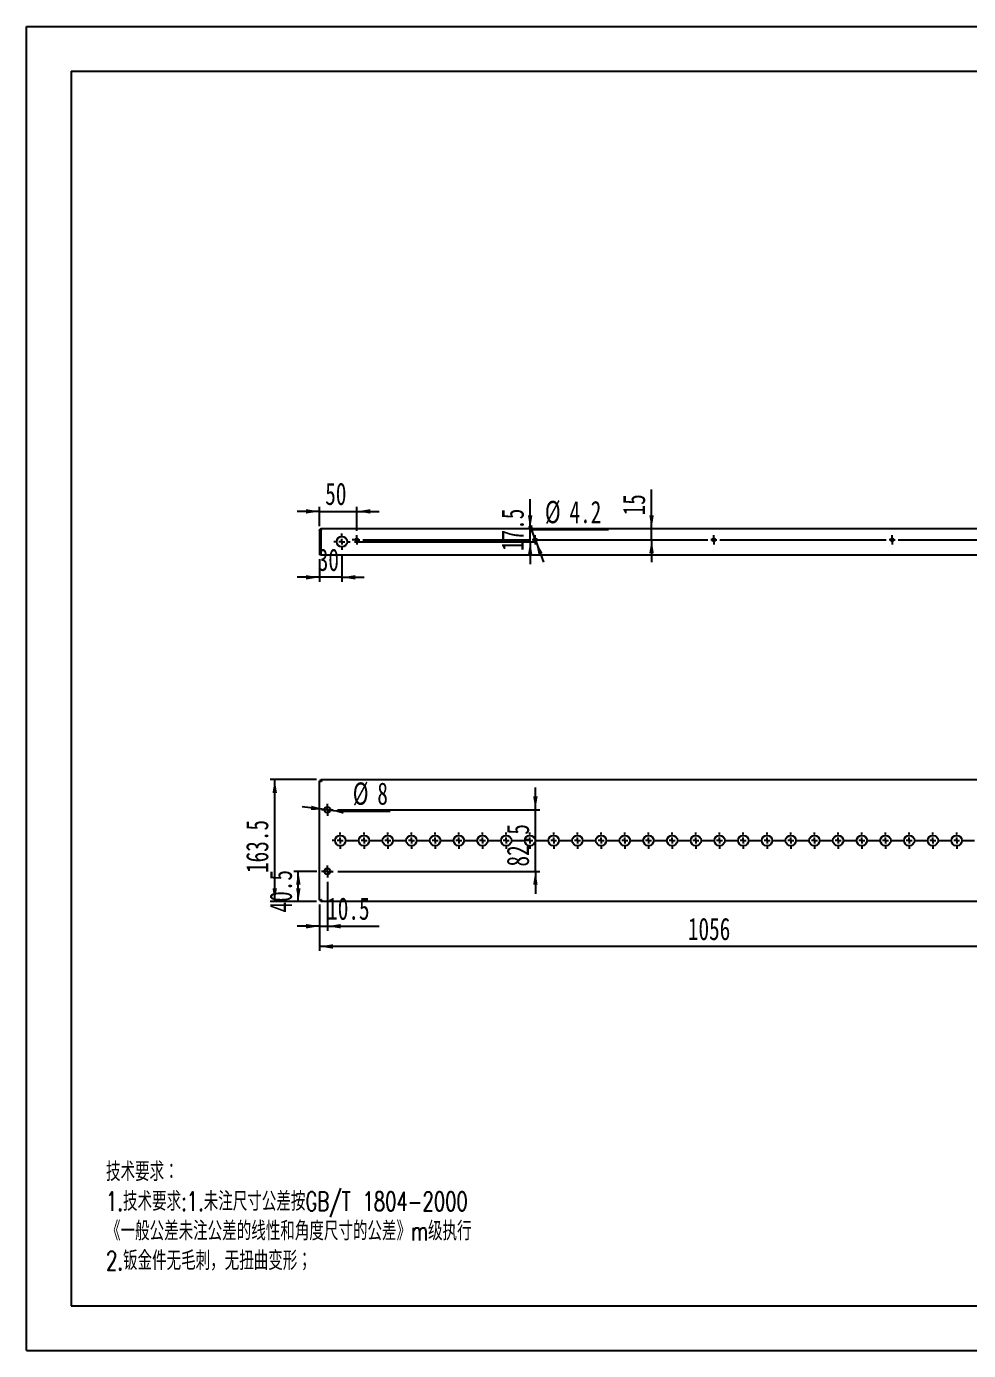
# Model space of a CAD drawing. Extents: x 0 to 2507, y 0 to 1772.
# Drawn here: x 0 to 1262, y 0 to 1772 of the extents above; entities that cross this region are included whole.
import ezdxf

# ---------------------------------------------------------------- set-up
doc = ezdxf.new("R2010")
doc.units = 0
doc.header["$LTSCALE"] = 5.967946
doc.layers.get('0').update_dxf_attribs({"linetype": 'CONTINUOUS'})
doc.layers.add('粗实线', color=7, linetype='CONTINUOUS')
doc.layers.add('细实线', color=7, linetype='CONTINUOUS')
doc.styles.add('SLDTEXTSTYLE0', font='TXT', dxfattribs={"width": 0.7, "bigfont": 'bigfont'})
doc.styles.add('SLDTEXTSTYLE6', font='TXT', dxfattribs={"width": 0.7})
doc.dimstyles.new('SLDDIMSTYLE0', dxfattribs={"dimtxt": 29.839728, "dimasz": 17.903837, "dimexe": 0, "dimexo": 0.0625, "dimgap": 7.459932, "dimtad": 2, "dimdec": 1, "dimrnd": 1e-09, "dimzin": 12, "dimtxsty": 'SLDTEXTSTYLE6', "dimsah": 1, "dimcen": 0.09, "dimazin": 3, "dimtfac": 1, "dimtdec": 1, "dimtofl": 0, "dimtmove": 0, "dimatfit": 3, "dimtolj": 1, "dimtzin": 12})
doc.dimstyles.new('SLDDIMSTYLE1', dxfattribs={"dimtxt": 29.839728, "dimasz": 17.903837, "dimexe": 0, "dimexo": 0.0625, "dimgap": 7.459932, "dimtad": 2, "dimdec": 1, "dimrnd": 1e-09, "dimzin": 12, "dimtxsty": 'SLDTEXTSTYLE6', "dimsah": 1, "dimcen": 0.09, "dimazin": 3, "dimtfac": 1, "dimtdec": 1, "dimtmove": 0, "dimatfit": 3, "dimtolj": 1, "dimtzin": 12})
doc.dimstyles.new('SLDDIMSTYLE2', dxfattribs={"dimtxt": 29.839728, "dimasz": 17.903837, "dimexe": 0, "dimexo": 0.0625, "dimgap": 7.459932, "dimtad": 0, "dimtih": 1, "dimtoh": 1, "dimdec": 1, "dimrnd": 1e-09, "dimzin": 12, "dimtxsty": 'SLDTEXTSTYLE6', "dimsah": 1, "dimcen": 0, "dimazin": 3, "dimtfac": 1, "dimtdec": 1, "dimtmove": 0, "dimatfit": 3, "dimtolj": 1, "dimtzin": 12})

# ---------------------------------------------------------------- blocks, each defined once
blk = doc.blocks.new('SW_NOTE_0')
at = {"layer": '细实线', "color": 0, "attachment_point": 1, "style": 'SLDTEXTSTYLE0'}
for s, insert, char_height in [('技术要求：', (0, 32.6), 25.26), ('1.技术要求:1.未注尺寸公差按GB/T 1804-2000', (0, -7.1), 25.264), ('《一般公差未注公差的线性和角度尺寸的公差》m级执行', (0, -46.7), 25.264), ('2.钣金件无毛刺，无扭曲变形；', (0, -86.4), 25.264)]:
    blk.add_mtext(s, dxfattribs=dict(at, insert=insert, char_height=char_height))
blk = doc.blocks.new('_D')
at = {"layer": '细实线'}
for p, q in [((392.5, 596.9), (392.5, 534.9)), ((1448.5, 596.9), (1448.5, 534.9)), ((1448.5, 540.9), (392.5, 540.9))]:
    blk.add_line(p, q, dxfattribs=at)
for points in [[(392.5, 540.9), (410.4, 537.9), (410.4, 543.9)], [(1448.5, 540.9), (1430.6, 543.9), (1430.6, 537.9)]]:
    blk.add_solid(points, dxfattribs=at)
at = {"layer": '细实线', "insert": (885.8, 579.3), "char_height": 29.84, "attachment_point": 1, "style": 'SLDTEXTSTYLE6'}
blk.add_mtext('1056', dxfattribs=at)
blk = doc.blocks.new('_D_1')
at = {"layer": '细实线'}
for p, q in [((388.5, 764.4), (326.5, 764.4)), ((332.5, 600.9), (332.5, 764.4)), ((388.5, 600.9), (326.5, 600.9))]:
    blk.add_line(p, q, dxfattribs=at)
for points in [[(332.5, 764.4), (329.5, 746.5), (335.5, 746.5)], [(332.5, 600.9), (335.5, 618.8), (329.5, 618.8)]]:
    blk.add_solid(points, dxfattribs=at)
at = {"layer": '细实线', "insert": (294, 639.2), "char_height": 29.84, "attachment_point": 1, "rotation": 90, "style": 'SLDTEXTSTYLE6'}
blk.add_mtext('163.5', dxfattribs=at)
blk = doc.blocks.new('_D_5')
at = {"layer": '细实线'}
for p, q in [((681.6, 723.9), (681.6, 753.7)), ((417, 723.9), (687.6, 723.9)), ((681.6, 641.4), (681.6, 723.9)), ((417, 641.4), (687.6, 641.4)), ((681.6, 641.4), (681.6, 611.5))]:
    blk.add_line(p, q, dxfattribs=at)
for points in [[(681.6, 723.9), (684.6, 741.8), (678.6, 741.8)], [(681.6, 641.4), (678.6, 623.5), (684.6, 623.5)]]:
    blk.add_solid(points, dxfattribs=at)
at = {"layer": '细实线', "insert": (643.2, 647.9), "char_height": 29.84, "attachment_point": 1, "rotation": 90, "style": 'SLDTEXTSTYLE6'}
blk.add_mtext('82.5', dxfattribs=at)
blk = doc.blocks.new('_D_6')
at = {"layer": '细实线'}
for p, q in [((389, 641.4), (358.1, 641.4)), ((364.1, 600.9), (364.1, 641.4)), ((388.5, 600.9), (358.1, 600.9))]:
    blk.add_line(p, q, dxfattribs=at)
for points in [[(364.1, 641.4), (361.1, 623.5), (367.1, 623.5)], [(364.1, 600.9), (367.1, 618.8), (361.1, 618.8)]]:
    blk.add_solid(points, dxfattribs=at)
at = {"layer": '细实线', "insert": (325.7, 586.4), "char_height": 29.84, "attachment_point": 1, "rotation": 90, "style": 'SLDTEXTSTYLE6'}
blk.add_mtext('40.5', dxfattribs=at)
blk = doc.blocks.new('_D_7')
at = {"layer": '细实线'}
for p, q in [((403, 627.4), (403, 562)), ((392.5, 596.9), (392.5, 562)), ((392.5, 568), (362.6, 568)), ((392.5, 568), (403, 568)), ((403, 568), (472.2, 568))]:
    blk.add_line(p, q, dxfattribs=at)
for points in [[(392.5, 568), (374.6, 571), (374.6, 565)], [(403, 568), (420.9, 565), (420.9, 571)]]:
    blk.add_solid(points, dxfattribs=at)
at = {"layer": '细实线', "insert": (402.7, 606.5), "char_height": 29.84, "attachment_point": 1, "style": 'SLDTEXTSTYLE6'}
blk.add_mtext('10.5', dxfattribs=at)
blk = doc.blocks.new('_D_8')
at = {"layer": '细实线'}
for p, q in [((399, 724.4), (369.4, 727.8)), ((399, 724.4), (407, 723.4)), ((407, 723.4), (419.1, 722)), ((419.1, 722), (487.3, 722))]:
    blk.add_line(p, q, dxfattribs=at)
for points in [[(399, 724.4), (381.6, 729.4), (380.9, 723.5)], [(407, 723.4), (424.4, 718.4), (425.1, 724.3)]]:
    blk.add_solid(points, dxfattribs=at)
at = {"layer": '细实线', "attachment_point": 1, "style": 'SLDTEXTSTYLE6'}
for s, insert, char_height in [('%%c', (437, 760.5), 29.84), ('8', (469.9, 760.5), 29.8)]:
    blk.add_mtext(s, dxfattribs=dict(at, insert=insert, char_height=char_height))
blk = doc.blocks.new('SW_CENTERMARKSYMBOL_0')
at = {"layer": '细实线', "color": 0}
for p, q in [((-960.5, 0), (-963.5, 0)), ((-952.5, 0), (-956.5, 0)), ((-952.5, 8), (-952.5, 11)), ((-952.5, 0), (-952.5, 4)), ((-952.5, 0), (-952.5, -4)), ((-952.5, 0), (-948.5, 0)), ((-944.5, 0), (-928.75, 0)), ((-920.75, 0), (-924.75, 0)), ((-920.75, 8), (-920.75, 11)), ((-920.75, 0), (-920.75, 4)), ((-920.75, 0), (-920.75, -4)), ((-920.75, 0), (-916.75, 0)), ((-912.75, 0), (-897, 0)), ((-889, 0), (-893, 0)), ((-889, 8), (-889, 11)), ((-889, 0), (-889, 4)), ((-889, 0), (-889, -4)), ((-889, 0), (-885, 0)), ((-881, 0), (-865.25, 0)), ((-857.25, 0), (-861.25, 0)), ((-857.25, 8), (-857.25, 11)), ((-857.25, 0), (-857.25, 4)), ((-857.25, 0), (-857.25, -4)), ((-857.25, 0), (-853.25, 0)), ((-849.25, 0), (-833.5, 0)), ((-825.5, 0), (-829.5, 0)), ((-825.5, 8), (-825.5, 11)), ((-825.5, 0), (-825.5, 4)), ((-825.5, 0), (-825.5, -4)), ((-825.5, 0), (-821.5, 0)), ((-817.5, 0), (-801.75, 0)), ((-793.75, 0), (-797.75, 0)), ((-793.75, 8), (-793.75, 11)), ((-793.75, 0), (-793.75, 4)), ((-793.75, 0), (-793.75, -4)), ((-793.75, 0), (-789.75, 0)), ((-785.75, 0), (-770, 0)), ((-762, 0), (-766, 0)), ((-762, 8), (-762, 11)), ((-762, 0), (-762, 4)), ((-762, 0), (-762, -4)), ((-762, 0), (-758, 0)), ((-754, 0), (-738.25, 0)), ((-730.25, 0), (-734.25, 0)), ((-730.25, 8), (-730.25, 11)), ((-730.25, 0), (-730.25, 4)), ((-730.25, 0), (-730.25, -4)), ((-730.25, 0), (-726.25, 0)), ((-722.25, 0), (-706.5, 0)), ((-698.5, 0), (-702.5, 0)), ((-698.5, 8), (-698.5, 11)), ((-698.5, 0), (-698.5, 4)), ((-698.5, 0), (-698.5, -4)), ((-698.5, 0), (-694.5, 0)), ((-690.5, 0), (-674.75, 0)), ((-666.75, 0), (-670.75, 0)), ((-666.75, 8), (-666.75, 11)), ((-666.75, 0), (-666.75, 4)), ((-666.75, 0), (-666.75, -4)), ((-666.75, 0), (-662.75, 0)), ((-658.75, 0), (-643, 0)), ((-635, 0), (-639, 0)), ((-635, 8), (-635, 11)), ((-635, 0), (-635, 4)), ((-635, 0), (-635, -4)), ((-635, 0), (-631, 0)), ((-627, 0), (-611.25, 0)), ((-603.25, 0), (-607.25, 0)), ((-603.25, 8), (-603.25, 11)), ((-603.25, 0), (-603.25, 4)), ((-603.25, 0), (-603.25, -4)), ((-603.25, 0), (-599.25, 0)), ((-595.25, 0), (-579.5, 0)), ((-571.5, 0), (-575.5, 0)), ((-571.5, 8), (-571.5, 11)), ((-571.5, 0), (-571.5, 4)), ((-571.5, 0), (-571.5, -4)), ((-571.5, 0), (-567.5, 0)), ((-563.5, 0), (-547.75, 0)), ((-539.75, 0), (-543.75, 0)), ((-539.75, 8), (-539.75, 11)), ((-539.75, 0), (-539.75, 4)), ((-539.75, 0), (-539.75, -4)), ((-539.75, 0), (-535.75, 0)), ((-531.75, 0), (-516, 0)), ((-508, 0), (-512, 0)), ((-508, 8), (-508, 11)), ((-508, 0), (-508, 4)), ((-508, 0), (-508, -4)), ((-508, 0), (-504, 0)), ((-500, 0), (-484.25, 0)), ((-476.25, 0), (-480.25, 0)), ((-476.25, 8), (-476.25, 11)), ((-476.25, 0), (-476.25, 4)), ((-476.25, 0), (-476.25, -4)), ((-476.25, 0), (-472.25, 0)), ((-468.25, 0), (-452.5, 0)), ((-444.5, 0), (-448.5, 0)), ((-444.5, 8), (-444.5, 11)), ((-444.5, 0), (-444.5, 4)), ((-444.5, 0), (-444.5, -4)), ((-444.5, 0), (-440.5, 0)), ((-436.5, 0), (-420.75, 0)), ((-412.75, 0), (-416.75, 0)), ((-412.75, 8), (-412.75, 11)), ((-412.75, 0), (-412.75, 4)), ((-412.75, 0), (-412.75, -4)), ((-412.75, 0), (-408.75, 0)), ((-404.75, 0), (-389, 0)), ((-381, 0), (-385, 0)), ((-381, 8), (-381, 11)), ((-381, 0), (-381, 4)), ((-381, 0), (-381, -4)), ((-381, 0), (-377, 0)), ((-373, 0), (-357.25, 0)), ((-349.25, 0), (-353.25, 0)), ((-349.25, 8), (-349.25, 11)), ((-349.25, 0), (-349.25, 4)), ((-349.25, 0), (-349.25, -4)), ((-349.25, 0), (-345.25, 0)), ((-341.25, 0), (-325.5, 0)), ((-317.5, 0), (-321.5, 0)), ((-317.5, 8), (-317.5, 11)), ((-317.5, 0), (-317.5, 4)), ((-317.5, 0), (-317.5, -4)), ((-317.5, 0), (-313.5, 0)), ((-309.5, 0), (-293.75, 0)), ((-285.75, 0), (-289.75, 0)), ((-285.75, 8), (-285.75, 11)), ((-285.75, 0), (-285.75, 4)), ((-285.75, 0), (-285.75, -4)), ((-285.75, 0), (-281.75, 0)), ((-277.75, 0), (-262, 0)), ((-254, 0), (-258, 0)), ((-254, 8), (-254, 11)), ((-254, 0), (-254, 4)), ((-254, 0), (-254, -4)), ((-254, 0), (-250, 0)), ((-246, 0), (-230.25, 0)), ((-222.25, 0), (-226.25, 0)), ((-222.25, 8), (-222.25, 11)), ((-222.25, 0), (-222.25, 4)), ((-222.25, 0), (-222.25, -4)), ((-222.25, 0), (-218.25, 0)), ((-214.25, 0), (-198.5, 0)), ((-190.5, 0), (-194.5, 0)), ((-190.5, 8), (-190.5, 11)), ((-190.5, 0), (-190.5, 4)), ((-190.5, 0), (-190.5, -4)), ((-190.5, 0), (-186.5, 0)), ((-182.5, 0), (-166.75, 0)), ((-158.75, 0), (-162.75, 0)), ((-158.75, 8), (-158.75, 11)), ((-158.75, 0), (-158.75, 4)), ((-158.75, 0), (-158.75, -4)), ((-158.75, 0), (-154.75, 0)), ((-150.75, 0), (-135, 0)), ((-127, 0), (-131, 0)), ((-127, 8), (-127, 11)), ((-127, 0), (-127, 4)), ((-127, 0), (-127, -4)), ((-127, 0), (-123, 0)), ((-119, 0), (-103.25, 0)), ((-95.25, 0), (-99.25, 0)), ((-95.25, 8), (-95.25, 11)), ((-95.25, 0), (-95.25, 4)), ((-95.25, 0), (-95.25, -4)), ((-95.25, 0), (-91.25, 0)), ((-87.25, 0), (-71.5, 0)), ((-63.5, 0), (-67.5, 0)), ((-63.5, 8), (-63.5, 11)), ((-63.5, 0), (-63.5, 4)), ((-63.5, 0), (-63.5, -4)), ((-63.5, 0), (-59.5, 0)), ((-55.5, 0), (-39.75, 0)), ((-31.75, 0), (-35.75, 0)), ((-31.75, 8), (-31.75, 11)), ((-31.75, 0), (-31.75, 4)), ((-31.75, 0), (-31.75, -4)), ((-31.75, 0), (-27.75, 0)), ((-23.75, 0), (-8, 0)), ((0, 0), (-4, 0)), ((0, 8), (0, 11)), ((0, 0), (0, 4)), ((0, 0), (0, -4)), ((0, 0), (4, 0)), ((8, 0), (23.75, 0)), ((31.75, 0), (27.75, 0)), ((31.75, 8), (31.75, 11)), ((31.75, 0), (31.75, 4)), ((31.75, 0), (31.75, -4)), ((31.75, 0), (35.75, 0)), ((39.75, 0), (42.75, 0)), ((-952.5, -8), (-952.5, -11)), ((-920.75, -8), (-920.75, -11)), ((-889, -8), (-889, -11)), ((-857.25, -8), (-857.25, -11)), ((-825.5, -8), (-825.5, -11)), ((-793.75, -8), (-793.75, -11)), ((-762, -8), (-762, -11)), ((-730.25, -8), (-730.25, -11)), ((-698.5, -8), (-698.5, -11)), ((-666.75, -8), (-666.75, -11)), ((-635, -8), (-635, -11)), ((-603.25, -8), (-603.25, -11)), ((-571.5, -8), (-571.5, -11)), ((-539.75, -8), (-539.75, -11)), ((-508, -8), (-508, -11)), ((-476.25, -8), (-476.25, -11)), ((-444.5, -8), (-444.5, -11)), ((-412.75, -8), (-412.75, -11)), ((-381, -8), (-381, -11)), ((-349.25, -8), (-349.25, -11)), ((-317.5, -8), (-317.5, -11)), ((-285.75, -8), (-285.75, -11)), ((-254, -8), (-254, -11)), ((-222.25, -8), (-222.25, -11)), ((-190.5, -8), (-190.5, -11)), ((-158.75, -8), (-158.75, -11)), ((-127, -8), (-127, -11)), ((-95.25, -8), (-95.25, -11)), ((-63.5, -8), (-63.5, -11)), ((-31.75, -8), (-31.75, -11)), ((0, -8), (0, -11)), ((31.75, -8), (31.75, -11))]:
    blk.add_line(p, q, dxfattribs=at)
blk = doc.blocks.new('SW_CENTERMARKSYMBOL_1')
at = {"layer": '细实线', "color": 0}
for p, q in [((-4, 0), (-8, 0)), ((0, 0), (-4, 0)), ((0, 4), (0, 8)), ((0, 0), (0, 4)), ((0, 0), (0, -4)), ((0, 0), (4, 0)), ((4, 0), (8, 0)), ((0, -4), (0, -8))]:
    blk.add_line(p, q, dxfattribs=at)
blk = doc.blocks.new('SW_CENTERMARKSYMBOL_4')
at = {"layer": '细实线', "color": 0}
for p, q in [((-4, 0), (-8, 0)), ((0, 0), (-4, 0)), ((0, 4), (0, 8)), ((0, 0), (0, 4)), ((0, 0), (0, -4)), ((0, 0), (4, 0)), ((4, 0), (8, 0)), ((0, -4), (0, -8))]:
    blk.add_line(p, q, dxfattribs=at)
blk = doc.blocks.new('_D_13')
at = {"layer": '细实线'}
for p, q in [((392.5, 1123.3), (362.6, 1123.3)), ((392.5, 1103.6), (392.5, 1129.3)), ((392.5, 1123.3), (442.5, 1123.3)), ((442.5, 1097.4), (442.5, 1129.3)), ((442.5, 1123.3), (472.3, 1123.3))]:
    blk.add_line(p, q, dxfattribs=at)
for points in [[(392.5, 1123.3), (374.6, 1126.3), (374.6, 1120.4)], [(442.5, 1123.3), (460.4, 1120.4), (460.4, 1126.3)]]:
    blk.add_solid(points, dxfattribs=at)
at = {"layer": '细实线', "insert": (400.1, 1161.8), "char_height": 29.84, "attachment_point": 1, "style": 'SLDTEXTSTYLE6'}
blk.add_mtext('50', dxfattribs=at)
blk = doc.blocks.new('_D_14')
at = {"layer": '细实线'}
for p, q in [((422.5, 1065.8), (422.5, 1029.1)), ((392.5, 1059.3), (392.5, 1029.1)), ((392.5, 1035.1), (362.6, 1035.1)), ((422.5, 1035.1), (392.5, 1035.1)), ((422.5, 1035.1), (452.3, 1035.1))]:
    blk.add_line(p, q, dxfattribs=at)
for points in [[(392.5, 1035.1), (374.6, 1038), (374.6, 1032.1)], [(422.5, 1035.1), (440.4, 1032.1), (440.4, 1038)]]:
    blk.add_solid(points, dxfattribs=at)
at = {"layer": '细实线', "insert": (390.1, 1073.5), "char_height": 29.84, "attachment_point": 1, "style": 'SLDTEXTSTYLE6'}
blk.add_mtext('30', dxfattribs=at)
blk = doc.blocks.new('_D_15')
at = {"layer": '细实线'}
for p, q in [((837.2, 1100.3), (837.2, 1152.6)), ((837.2, 1085.3), (837.2, 1100.3)), ((681.4, 1085.3), (843.2, 1085.3)), ((837.2, 1085.3), (837.2, 1055.4))]:
    blk.add_line(p, q, dxfattribs=at)
for points in [[(837.2, 1100.3), (840.2, 1118.2), (834.2, 1118.2)], [(837.2, 1085.3), (834.2, 1067.4), (840.2, 1067.4)]]:
    blk.add_solid(points, dxfattribs=at)
at = {"layer": '细实线', "insert": (798.7, 1117.9), "char_height": 29.84, "attachment_point": 1, "rotation": 90, "style": 'SLDTEXTSTYLE6'}
blk.add_mtext('15', dxfattribs=at)
blk = doc.blocks.new('_D_16')
at = {"layer": '细实线'}
for p, q in [((674.6, 1100.3), (674.6, 1139.6)), ((674.6, 1082.8), (674.6, 1100.3)), ((439.5, 1082.8), (680.6, 1082.8)), ((674.6, 1082.8), (674.6, 1052.9))]:
    blk.add_line(p, q, dxfattribs=at)
for points in [[(674.6, 1100.3), (677.6, 1118.2), (671.6, 1118.2)], [(674.6, 1082.8), (671.6, 1064.9), (677.6, 1064.9)]]:
    blk.add_solid(points, dxfattribs=at)
at = {"layer": '细实线', "insert": (636.2, 1070.2), "char_height": 29.84, "attachment_point": 1, "rotation": 90, "style": 'SLDTEXTSTYLE6'}
blk.add_mtext('17.5', dxfattribs=at)
blk = doc.blocks.new('_D_18')
at = {"layer": '细实线'}
for p, q in [((680.8, 1087.3), (676.4, 1098.9)), ((676.4, 1098.9), (779.4, 1098.9)), ((682.2, 1083.3), (680.8, 1087.3)), ((682.2, 1083.3), (692.6, 1055.4))]:
    blk.add_line(p, q, dxfattribs=at)
for points in [[(680.8, 1087.3), (677.3, 1105.1), (671.7, 1103)], [(682.2, 1083.3), (685.7, 1065.5), (691.3, 1067.6)]]:
    blk.add_solid(points, dxfattribs=at)
at = {"layer": '细实线', "char_height": 29.84, "attachment_point": 1, "style": 'SLDTEXTSTYLE6'}
for s, insert in [('%%c', (694.3, 1137.4)), ('4.2', (727.3, 1137.4))]:
    blk.add_mtext(s, dxfattribs=dict(at, insert=insert))
blk = doc.blocks.new('SW_CENTERMARKSYMBOL_7')
at = {"layer": '细实线', "color": 0}
for p, q in [((-8, 0), (-11, 0)), ((0, 0), (-4, 0)), ((0, 8), (0, 11)), ((0, 0), (0, 4)), ((0, 0), (0, -4)), ((0, 0), (4, 0)), ((8, 0), (11, 0)), ((0, -8), (0, -11))]:
    blk.add_line(p, q, dxfattribs=at)
blk = doc.blocks.new('SW_CENTERMARKSYMBOL_9')
at = {"layer": '细实线', "color": 0}
for p, q in [((-243, 0), (-245.1, 0)), ((-239, 0), (-243, 0)), ((-239, 4), (-239, 6.1)), ((-239, 0), (-239, 4)), ((-239, 0), (-239, -4)), ((-239, 0), (-235, 0)), ((-231, 0), (-8, 0)), ((0, 0), (-4, 0)), ((0, 4), (0, 6.1)), ((0, 0), (0, 4)), ((0, 0), (0, -4)), ((0, 0), (4, 0)), ((8, 0), (231, 0)), ((239, 0), (235, 0)), ((239, 4), (239, 6.1)), ((239, 0), (239, 4)), ((239, 0), (239, -4)), ((239, 0), (243, 0)), ((247, 0), (470, 0)), ((478, 0), (474, 0)), ((478, 4), (478, 6.1)), ((478, 0), (478, 4)), ((478, 0), (478, -4)), ((478, 0), (482, 0)), ((486, 0), (709, 0)), ((717, 0), (713, 0)), ((717, 4), (717, 6.1)), ((717, 0), (717, 4)), ((717, 0), (717, -4)), ((717, 0), (721, 0)), ((721, 0), (723.1, 0)), ((-239, -4), (-239, -6.1)), ((0, -4), (0, -6.1)), ((239, -4), (239, -6.1)), ((478, -4), (478, -6.1)), ((717, -4), (717, -6.1))]:
    blk.add_line(p, q, dxfattribs=at)

msp = doc.modelspace()

# ---------------------------------------------------------------- linework, layer by layer
at = {"color": 7, "linetype": 'CONTINUOUS'}
for p, q in [((395.14, 1100.29), (1445.82, 1100.29)), ((392.48, 1097.63), (392.48, 1065.29)), ((394.38, 1097.63), (392.48, 1097.63)), ((394.38, 1097.63), (394.38, 1065.29)), ((394.45, 1065.29), (394.45, 1097.63)), ((394.38, 1065.29), (392.48, 1065.29)), ((394.45, 1065.29), (1446.51, 1065.29)), ((394.38, 762.42), (392.48, 762.42)), ((392.48, 602.86), (392.48, 762.42)), ((394.45, 762.49), (394.45, 764.39)), ((394.45, 764.39), (1446.51, 764.39)), ((394.38, 602.86), (392.48, 602.86)), ((394.45, 602.79), (394.45, 600.89)), ((1446.51, 600.89), (394.45, 600.89))]:
    msp.add_line(p, q, dxfattribs=at)
for centre, radius in [((422.48, 1082.79), 7), ((442.48, 1085.29), 2.1), ((681.48, 1085.29), 2.1), ((920.48, 1085.29), 2.1), ((1159.48, 1085.29), 2.1), ((402.98, 723.89), 4), ((420.33, 682.64), 7), ((452.08, 682.64), 7), ((483.83, 682.64), 7), ((515.58, 682.64), 7), ((547.33, 682.64), 7), ((579.08, 682.64), 7), ((610.83, 682.64), 7), ((642.58, 682.64), 7), ((674.33, 682.64), 7), ((706.08, 682.64), 7), ((737.83, 682.64), 7), ((769.58, 682.64), 7), ((801.33, 682.64), 7), ((833.08, 682.64), 7), ((864.83, 682.64), 7), ((896.58, 682.64), 7), ((928.33, 682.64), 7), ((960.08, 682.64), 7), ((991.83, 682.64), 7), ((1023.58, 682.64), 7), ((1055.33, 682.64), 7), ((1087.08, 682.64), 7), ((1118.83, 682.64), 7), ((1150.58, 682.64), 7), ((1182.33, 682.64), 7), ((1214.08, 682.64), 7), ((1245.83, 682.64), 7), ((402.98, 641.39), 4)]:
    msp.add_circle(centre, radius, dxfattribs=at)
for points, knots in [([(392.48, 1097.63), (392.48, 1097.98), (392.55, 1098.32), (392.82, 1098.97), (393.02, 1099.26), (393.51, 1099.75), (393.8, 1099.95), (394.45, 1100.22), (394.8, 1100.29), (395.14, 1100.29)], [0, 0, 0, 0, 0.25, 0.25, 0.5, 0.5, 0.75, 0.75, 1, 1, 1, 1]), ([(395.14, 1100.29), (395.09, 1100.29), (395.03, 1100.22), (394.91, 1099.95), (394.86, 1099.75), (394.74, 1099.26), (394.68, 1098.97), (394.57, 1098.32), (394.51, 1097.98), (394.45, 1097.63)], [0, 0, 0, 0, 0.25, 0.25, 0.5, 0.5, 0.75, 0.75, 1, 1, 1, 1]), ([(394.38, 1097.63), (394.39, 1097.73), (394.4, 1097.88), (394.49, 1098), (394.52, 1098.04)], [0, 0, 0, 0, 0.6645413, 1, 1, 1, 1]), ([(395.14, 761.73), (394.8, 761.78), (394.45, 761.84), (393.8, 761.96), (393.51, 762.01), (393.02, 762.13), (392.82, 762.19), (392.55, 762.3), (392.48, 762.36), (392.48, 762.42)], [0, 0, 0, 0, 0.25, 0.25, 0.5, 0.5, 0.75, 0.75, 1, 1, 1, 1]), ([(395.14, 761.73), (395.04, 761.78), (394.94, 761.84), (394.76, 761.96), (394.68, 762.01), (394.54, 762.13), (394.48, 762.19), (394.4, 762.3), (394.38, 762.36), (394.38, 762.42)], [0, 0, 0, 0, 0.25, 0.25, 0.5, 0.5, 0.75, 0.75, 1, 1, 1, 1]), ([(394.45, 764.39), (394.51, 764.39), (394.57, 764.32), (394.68, 764.05), (394.74, 763.85), (394.86, 763.36), (394.91, 763.07), (395.03, 762.42), (395.09, 762.08), (395.14, 761.73)], [0, 0, 0, 0, 0.25, 0.25, 0.5, 0.5, 0.75, 0.75, 1, 1, 1, 1]), ([(394.45, 762.49), (394.51, 762.49), (394.57, 762.47), (394.68, 762.39), (394.74, 762.34), (394.86, 762.19), (394.91, 762.11), (395.03, 761.93), (395.09, 761.83), (395.14, 761.73)], [0, 0, 0, 0, 0.25, 0.25, 0.5, 0.5, 0.75, 0.75, 1, 1, 1, 1]), ([(392.48, 602.86), (392.48, 602.92), (392.55, 602.97), (392.82, 603.09), (393.02, 603.15), (393.51, 603.26), (393.8, 603.32), (394.45, 603.43), (394.8, 603.49), (395.14, 603.55)], [0, 0, 0, 0, 0.25, 0.25, 0.5, 0.5, 0.75, 0.75, 1, 1, 1, 1]), ([(394.38, 602.86), (394.38, 602.92), (394.4, 602.97), (394.48, 603.09), (394.54, 603.15), (394.68, 603.26), (394.76, 603.32), (394.94, 603.43), (395.04, 603.49), (395.14, 603.55)], [0, 0, 0, 0, 0.25, 0.25, 0.5, 0.5, 0.75, 0.75, 1, 1, 1, 1]), ([(395.14, 603.55), (395.09, 603.2), (395.03, 602.85), (394.91, 602.21), (394.86, 601.91), (394.74, 601.42), (394.68, 601.22), (394.57, 600.96), (394.51, 600.89), (394.45, 600.89)], [0, 0, 0, 0, 0.25, 0.25, 0.5, 0.5, 0.75, 0.75, 1, 1, 1, 1]), ([(395.14, 603.55), (395.09, 603.45), (395.03, 603.35), (394.91, 603.16), (394.86, 603.08), (394.74, 602.94), (394.68, 602.88), (394.57, 602.81), (394.51, 602.79), (394.45, 602.79)], [0, 0, 0, 0, 0.25, 0.25, 0.5, 0.5, 0.75, 0.75, 1, 1, 1, 1])]:
    msp.add_open_spline(points, degree=3, knots=knots, dxfattribs=at)
at = {"layer": '粗实线'}
for p, q in [((59.68, 1712.8), (2446.86, 1712.8)), ((59.68, 1712.8), (59.68, 59.68)), ((59.68, 59.68), (2446.86, 59.68))]:
    msp.add_line(p, q, dxfattribs=at)
at = {"layer": '细实线'}
for p, q in [((0, 0), (0, 1772.48)), ((0, 1772.48), (2506.54, 1772.48)), ((0, 0), (2506.54, 0))]:
    msp.add_line(p, q, dxfattribs=at)

# ---------------------------------------------------------------- block references
for name, p in [('SW_CENTERMARKSYMBOL_7', (422.48, 1082.79)), ('SW_CENTERMARKSYMBOL_9', (681.48, 1085.29)), ('SW_CENTERMARKSYMBOL_4', (402.98, 723.89)), ('SW_CENTERMARKSYMBOL_0', (1372.83, 682.64)), ('SW_CENTERMARKSYMBOL_1', (402.98, 641.39)), ('SW_NOTE_0', (106.55, 219.45))]:
    msp.add_blockref(name, p, dxfattribs=at)

# ---------------------------------------------------------------- dimensions: what is measured, and where the dimension line sits
for base, p1, p2, dimstyle, picture, middle in [((442.48, 1123.34), (392.48, 1097.63), (442.48, 1091.39), 'SLDDIMSTYLE1', '_D_13', (417.48, 1123.34)), ((392.48, 1035.05), (422.48, 1071.79), (392.48, 1065.29), 'SLDDIMSTYLE1', '_D_14', (407.48, 1035.05)), ((402.98, 567.98), (392.48, 602.86), (402.98, 633.39), 'SLDDIMSTYLE1', '_D_7', (437.47, 567.98)), ((392.48, 540.88), (1448.48, 602.86), (392.48, 602.86), 'SLDDIMSTYLE0', '_D', (920.48, 540.88))]:
    dim = msp.add_linear_dim(base=base, p1=p1, p2=p2, dimstyle=dimstyle, dxfattribs=at)
    dim.commit()
    dim.dimension.update_dxf_attribs({"geometry": picture, "text_midpoint": middle, "dimtype": 160})
for base, p1, p2, dimstyle, picture, middle in [((837.21, 1100.29), (675.38, 1085.29), (395.14, 1100.29), 'SLDDIMSTYLE1', '_D_15', (837.21, 1135.23)), ((674.62, 1100.29), (433.48, 1082.79), (395.14, 1100.29), 'SLDDIMSTYLE1', '_D_16', (674.62, 1104.91)), ((332.48, 764.39), (394.45, 600.89), (394.45, 764.39), 'SLDDIMSTYLE0', '_D_1', (332.48, 682.64)), ((681.62, 723.89), (410.98, 641.39), (410.98, 723.89), 'SLDDIMSTYLE1', '_D_5', (681.62, 682.64)), ((364.12, 641.39), (394.45, 600.89), (394.98, 641.39), 'SLDDIMSTYLE0', '_D_6', (364.12, 621.14))]:
    dim = msp.add_linear_dim(base=base, p1=p1, p2=p2, angle=90, dimstyle=dimstyle, dxfattribs=at)
    dim.commit()
    dim.dimension.update_dxf_attribs({"geometry": picture, "text_midpoint": middle, "dimtype": 160})
for p1, p2, picture, middle in [((680.75, 1087.26), (682.22, 1083.32), '_D_18', (736.85, 1119.27)), ((406.96, 723.42), (399.01, 724.35), '_D_8', (462.13, 742.35))]:
    dim = msp.add_diameter_dim_2p(p1=p1, p2=p2, dimstyle='SLDDIMSTYLE2', dxfattribs=at)
    dim.commit()
    dim.dimension.update_dxf_attribs({"geometry": picture, "text_midpoint": middle, "dimtype": 163})

doc.saveas('drawing.dxf')
